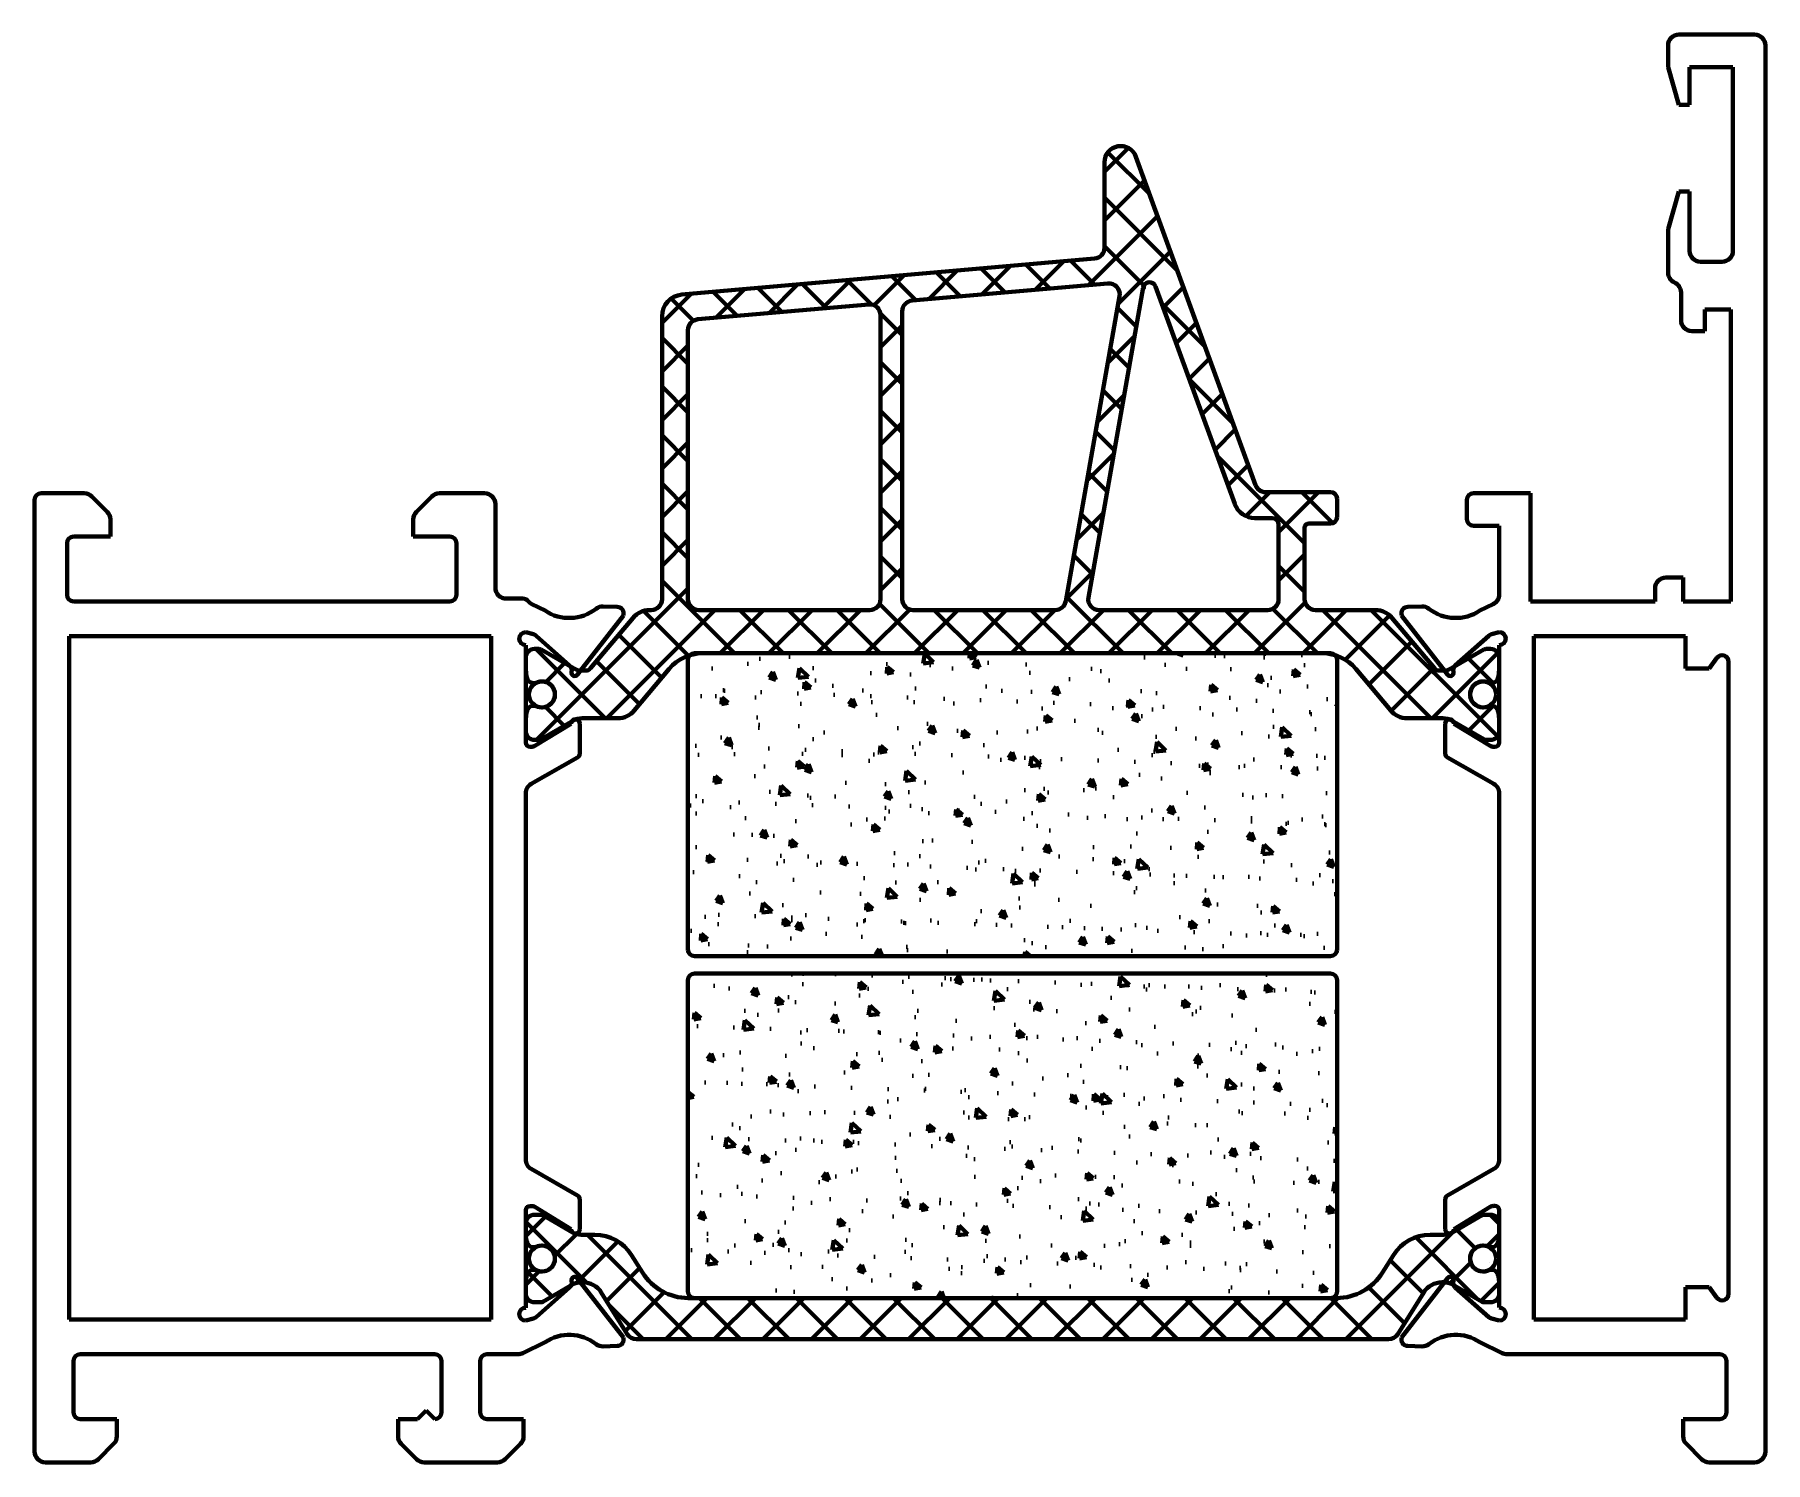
# Model space of a CAD drawing. Header units: millimetres. Extents: x 292.4 to 372.4, y 17.3 to 83.3.
import ezdxf

# ---------------------------------------------------------------- set-up
doc = ezdxf.new("R2010")
doc.units = ezdxf.units.MM

msp = doc.modelspace()

# ---------------------------------------------------------------- hatches: boundary and pattern name
at = {"lineweight": 100}
h = msp.add_hatch(dxfattribs=at)
h.set_pattern_fill('ANSI37', color=8, scale=0.5, angle=90, style=0)
edge = h.paths.add_edge_path()
edge.add_line((322.305, 71.252), (341.385, 72.921))
edge.add_arc((341.342, 73.419), 0.5, 275, 360)
edge.add_line((341.842, 73.419), (341.842, 77.372))
edge.add_arc((342.592, 77.372), 0.75, 20, 180, ccw=False)
edge.add_line((343.297, 77.628), (348.821, 62.451))
edge.add_arc((349.291, 62.622), 0.5, 200, 270)
edge.add_line((349.291, 62.122), (352.292, 62.122))
edge.add_arc((352.292, 61.822), 0.3, 0, 90, ccw=False)
edge.add_line((352.592, 61.822), (352.592, 60.972))
edge.add_arc((352.292, 60.972), 0.3, -90, 0, ccw=False)
edge.add_line((352.292, 60.672), (351.292, 60.672))
edge.add_arc((351.292, 60.472), 0.2, 90, 180)
edge.add_line((351.092, 60.472), (351.092, 57.172))
edge.add_arc((351.592, 57.172), 0.5, 180, 270)
edge.add_line((351.592, 56.672), (354.366, 56.672))
edge.add_arc((354.366, 55.672), 1, 40, 90, ccw=False)
edge.add_line((355.132, 56.315), (357.091, 53.979))
edge.add_arc((357.321, 54.172), 0.3, 220, 270)
edge.add_line((357.321, 53.872), (357.485, 53.872))
edge.add_arc((357.485, 54.672), 0.8, 270, 300)
edge.add_line((357.885, 53.979), (359.385, 54.845))
edge.add_arc((359.485, 54.672), 0.2, 90, 120, ccw=False)
edge.add_line((359.485, 54.872), (359.692, 54.872))
edge.add_arc((359.692, 54.472), 0.4, 0, 90, ccw=False)
edge.add_line((360.092, 54.472), (360.092, 53.872))
edge.add_arc((366.092, 52.772), 6.1, 169.61114, 172.59361)
edge.add_arc((359.745, 53.597), 0.3, 270, 352.59361, ccw=False)
edge.add_line((359.745, 53.297), (359.632, 53.297))
edge.add_arc((359.342, 52.772), 0.6, 61.04498, 298.95502)
edge.add_line((359.632, 52.247), (359.745, 52.247))
edge.add_arc((359.745, 51.947), 0.3, 7.40639, 90, ccw=False)
edge.add_arc((366.092, 52.772), 6.1, 187.40639, 190.38886)
edge.add_line((360.092, 51.672), (360.092, 51.072))
edge.add_arc((359.692, 51.072), 0.4, -90, 0, ccw=False)
edge.add_line((359.692, 50.672), (359.485, 50.672))
edge.add_arc((359.485, 50.872), 0.2, 240, 270, ccw=False)
edge.add_line((359.385, 50.699), (357.885, 51.565))
edge.add_arc((357.485, 50.872), 0.8, 60, 90)
edge.add_line((357.485, 51.672), (355.839, 51.672))
edge.add_arc((355.839, 52.672), 1, 220, 270, ccw=False)
edge.add_line((355.072, 52.029), (353.454, 53.957))
edge.add_arc((351.922, 52.672), 2, 40, 90)
edge.add_line((351.922, 54.672), (323.261, 54.672))
edge.add_arc((323.261, 52.672), 2, 90, 140)
edge.add_line((321.729, 53.957), (320.111, 52.029))
edge.add_arc((319.345, 52.672), 1, 270, 320, ccw=False)
edge.add_line((319.345, 51.672), (317.699, 51.672))
edge.add_arc((317.699, 50.872), 0.8, 90, 120)
edge.add_line((317.299, 51.565), (315.799, 50.699))
edge.add_arc((315.699, 50.872), 0.2, 270, 300, ccw=False)
edge.add_line((315.699, 50.672), (315.492, 50.672))
edge.add_arc((315.492, 51.072), 0.4, 180, 270, ccw=False)
edge.add_line((315.092, 51.072), (315.092, 51.672))
edge.add_arc((309.092, 52.772), 6.1, 349.61114, 352.59361)
edge.add_arc((315.438, 51.947), 0.3, 90, 172.59361, ccw=False)
edge.add_line((315.438, 52.247), (315.551, 52.247))
edge.add_arc((315.842, 52.772), 0.6, 241.04498, 478.95502)
edge.add_line((315.551, 53.297), (315.438, 53.297))
edge.add_arc((315.438, 53.597), 0.3, 187.40639, 270, ccw=False)
edge.add_arc((309.092, 52.772), 6.1, 7.40639, 10.38886)
edge.add_line((315.092, 53.872), (315.092, 54.472))
edge.add_arc((315.492, 54.472), 0.4, 90, 180, ccw=False)
edge.add_line((315.492, 54.872), (315.699, 54.872))
edge.add_arc((315.699, 54.672), 0.2, 60, 90, ccw=False)
edge.add_line((315.799, 54.845), (317.299, 53.979))
edge.add_arc((317.699, 54.672), 0.8, 240, 270)
edge.add_line((317.699, 53.872), (317.862, 53.872))
edge.add_arc((317.862, 54.172), 0.3, 270, 320)
edge.add_line((318.092, 53.979), (320.052, 56.315))
edge.add_arc((320.818, 55.672), 1, 90, 140, ccw=False)
edge.add_line((320.818, 56.672), (320.892, 56.672))
edge.add_arc((320.892, 57.172), 0.5, 270, 360)
edge.add_line((321.392, 57.172), (321.392, 70.255))
edge.add_arc((322.392, 70.255), 1, 95, 180, ccw=False)
edge = h.paths.add_edge_path(flags=16)
edge.add_arc((323.092, 69.614), 0.5, 95, 180, ccw=False)
edge.add_line((323.048, 70.112), (330.948, 70.803))
edge.add_arc((330.992, 70.305), 0.5, 0, 95, ccw=False)
edge.add_line((331.492, 70.305), (331.492, 57.172))
edge.add_arc((330.992, 57.172), 0.5, -90, 0, ccw=False)
edge.add_line((330.992, 56.672), (323.092, 56.672))
edge.add_arc((323.092, 57.172), 0.5, 180, 270, ccw=False)
edge.add_line((322.592, 57.172), (322.592, 69.614))
edge = h.paths.add_edge_path(flags=16)
edge.add_arc((343.92, 71.529), 0.3, 20, 170, ccw=False)
edge.add_line((344.202, 71.632), (347.861, 61.58))
edge.add_arc((348.8, 61.922), 1, 200, 270)
edge.add_line((348.8, 60.922), (349.592, 60.922))
edge.add_arc((349.592, 60.622), 0.3, 0, 90, ccw=False)
edge.add_line((349.892, 60.622), (349.892, 57.172))
edge.add_arc((349.392, 57.172), 0.5, -90, 0, ccw=False)
edge.add_line((349.392, 56.672), (341.592, 56.672))
edge.add_arc((341.592, 57.172), 0.5, 170, 270, ccw=False)
edge.add_line((341.099, 57.259), (343.625, 71.581))
edge = h.paths.add_edge_path(flags=16)
edge.add_line((339.561, 56.672), (332.992, 56.672))
edge.add_arc((332.992, 57.172), 0.5, 180, 270, ccw=False)
edge.add_line((332.492, 57.172), (332.492, 70.48))
edge.add_arc((332.992, 70.48), 0.5, 95, 180, ccw=False)
edge.add_line((332.948, 70.978), (342.004, 71.771))
edge.add_arc((342.047, 71.272), 0.5, -10, 95, ccw=False)
edge.add_line((342.54, 71.186), (340.053, 57.085))
edge.add_arc((339.561, 57.172), 0.5, 270, 350, ccw=False)
h = msp.add_hatch(dxfattribs=at)
h.set_pattern_fill('AR-CONC', color=8, scale=0.02, angle=-90, style=0)
h.paths.add_polyline_path([(352.592, 54.372, 0.414214), (352.292, 54.672), (322.892, 54.672, 0.414214), (322.592, 54.372), (322.592, 40.972, 0.414214), (322.892, 40.672), (352.292, 40.672, 0.414214), (352.592, 40.972)])
h = msp.add_hatch(dxfattribs=at)
h.set_pattern_fill('AR-CONC', color=8, scale=0.02, angle=-90, style=0)
h.paths.add_polyline_path([(352.592, 39.57, 0.414214), (352.292, 39.87), (322.892, 39.87, 0.414214), (322.592, 39.57), (322.592, 25.17, 0.414214), (322.892, 24.87), (352.292, 24.87, 0.414214), (352.592, 25.17)])
h = msp.add_hatch(dxfattribs=at)
h.set_pattern_fill('ANSI37', color=8, scale=0.5, angle=90, style=0)
edge = h.paths.add_edge_path()
edge.add_line((357.528, 27.795), (356.899, 27.795))
edge.add_arc((356.899, 25.795), 2, 90, 148)
edge.add_line((355.203, 26.855), (354.697, 26.046))
edge.add_arc((352.577, 27.37), 2.5, -90, -32, ccw=False)
edge.add_line((352.577, 24.87), (322.607, 24.87))
edge.add_arc((322.607, 27.37), 2.5, 212, 270, ccw=False)
edge.add_line((320.487, 26.046), (319.981, 26.855))
edge.add_arc((318.285, 25.795), 2, 32, 90)
edge.add_line((318.285, 27.795), (317.656, 27.795))
edge.add_arc((317.656, 28.595), 0.8, -120, -90, ccw=False)
edge.add_line((317.256, 27.903), (315.886, 28.694))
edge.add_arc((315.786, 28.52), 0.2, 60, 90)
edge.add_line((315.786, 28.72), (315.492, 28.72))
edge.add_arc((315.492, 28.32), 0.4, 90, 180)
edge.add_line((315.092, 28.32), (315.092, 27.745))
edge.add_arc((309.629, 26.695), 5.562, 8.0898, 10.88066, ccw=False)
edge.add_arc((315.434, 27.52), 0.3, 188.0898, 270)
edge.add_line((315.434, 27.22), (315.551, 27.22))
edge.add_arc((315.842, 26.695), 0.6, -118.95502, 118.95502, ccw=False)
edge.add_line((315.551, 26.17), (315.434, 26.17))
edge.add_arc((315.434, 25.87), 0.3, 90, 171.9102)
edge.add_arc((309.629, 26.695), 5.563, -10.88066, -8.0898, ccw=False)
edge.add_line((315.092, 25.645), (315.092, 25.07))
edge.add_arc((315.492, 25.07), 0.4, 180, 270)
edge.add_line((315.492, 24.67), (315.786, 24.67))
edge.add_arc((315.786, 24.87), 0.2, -90, -60)
edge.add_line((315.886, 24.697), (317.256, 25.488))
edge.add_arc((317.656, 24.795), 0.8, 90, 120, ccw=False)
edge.add_line((317.656, 25.595), (317.737, 25.595))
edge.add_arc((317.737, 24.595), 1, 32, 90, ccw=False)
edge.add_line((318.585, 25.125), (319.785, 23.206))
edge.add_arc((320.209, 23.47), 0.5, 212, 270)
edge.add_line((320.209, 22.97), (354.975, 22.97))
edge.add_arc((354.975, 23.47), 0.5, -90, -32)
edge.add_line((355.399, 23.206), (356.598, 25.125))
edge.add_arc((357.446, 24.595), 1, 90, 148, ccw=False)
edge.add_line((357.446, 25.595), (357.528, 25.595))
edge.add_arc((357.528, 24.795), 0.8, 60, 90, ccw=False)
edge.add_line((357.928, 25.488), (359.298, 24.697))
edge.add_arc((359.398, 24.87), 0.2, 240, 270)
edge.add_line((359.398, 24.67), (359.692, 24.67))
edge.add_arc((359.692, 25.07), 0.4, -90, 0)
edge.add_line((360.092, 25.07), (360.092, 25.645))
edge.add_arc((365.554, 26.695), 5.563, 188.0898, 190.88066, ccw=False)
edge.add_arc((359.75, 25.87), 0.3, 8.0898, 90)
edge.add_line((359.75, 26.17), (359.632, 26.17))
edge.add_arc((359.342, 26.695), 0.6, -298.95502, -61.04498, ccw=False)
edge.add_line((359.632, 27.22), (359.75, 27.22))
edge.add_arc((359.75, 27.52), 0.3, -90, -8.0898)
edge.add_arc((365.554, 26.695), 5.562, 169.11934, 171.9102, ccw=False)
edge.add_line((360.092, 27.745), (360.092, 28.32))
edge.add_arc((359.692, 28.32), 0.4, 0, 90)
edge.add_line((359.692, 28.72), (359.398, 28.72))
edge.add_arc((359.398, 28.52), 0.2, 90, 120)
edge.add_line((359.298, 28.694), (357.928, 27.903))
edge.add_arc((357.528, 28.595), 0.8, -90, -60, ccw=False)

# ---------------------------------------------------------------- linework, layer by layer
at = {"lineweight": 100, "ltscale": 10}
for p, q in [((371.892, 83.272), (368.392, 83.272)), ((367.892, 82.772), (367.892, 81.773)), ((372.392, 17.771), (372.392, 82.772)), ((367.892, 81.773), (368.392, 80.023)), ((368.892, 80.023), (368.892, 81.773)), ((368.892, 81.773), (370.892, 81.773)), ((370.892, 81.773), (370.892, 73.273)), ((368.392, 80.023), (368.892, 80.023)), ((368.392, 76.023), (367.892, 74.273)), ((368.892, 76.023), (368.392, 76.023)), ((368.892, 73.273), (368.892, 76.023)), ((367.892, 74.273), (367.892, 72.273)), ((370.392, 72.773), (369.392, 72.773)), ((368.492, 71.356), (368.492, 70.071)), ((369.592, 69.571), (369.592, 70.571)), ((369.592, 70.571), (370.792, 70.571)), ((370.792, 70.571), (370.792, 57.071)), ((368.992, 69.571), (369.592, 69.571)), ((292.392, 17.771), (292.392, 61.771)), ((292.392, 17.771), (292.392, 61.771)), ((292.692, 62.071), (294.685, 62.071)), ((292.692, 62.071), (294.685, 62.071)), ((295.038, 61.925), (295.745, 61.218)), ((295.038, 61.925), (295.745, 61.218)), ((310.038, 61.218), (310.745, 61.925)), ((310.038, 61.218), (310.745, 61.925)), ((311.099, 62.071), (313.192, 62.071)), ((311.099, 62.071), (313.192, 62.071)), ((358.592, 61.772), (358.592, 60.872)), ((361.542, 62.072), (358.892, 62.072)), ((361.542, 57.071), (361.542, 62.072)), ((295.892, 60.864), (295.892, 60.071)), ((295.892, 60.864), (295.892, 60.071)), ((309.892, 60.071), (309.892, 60.864)), ((309.892, 60.071), (309.892, 60.864)), ((313.692, 61.571), (313.692, 57.701)), ((313.692, 61.571), (313.692, 57.701)), ((295.892, 60.071), (294.192, 60.071)), ((295.892, 60.071), (294.192, 60.071)), ((311.592, 60.071), (309.892, 60.071)), ((311.592, 60.071), (309.892, 60.071)), ((358.892, 60.572), (360.092, 60.572)), ((360.092, 60.572), (360.092, 57.398)), ((293.892, 59.771), (293.892, 57.371)), ((293.892, 59.771), (293.892, 57.371)), ((311.892, 57.371), (311.892, 59.771)), ((311.892, 57.371), (311.892, 59.771)), ((367.292, 57.671), (367.292, 57.071)), ((368.592, 58.171), (367.792, 58.171)), ((368.592, 57.071), (368.592, 58.171)), ((294.192, 57.071), (311.592, 57.071)), ((294.192, 57.071), (311.592, 57.071)), ((314.192, 57.201), (314.964, 57.201)), ((314.192, 57.201), (314.964, 57.201)), ((315.372, 56.948), (315.988, 56.646)), ((315.372, 56.948), (315.988, 56.646)), ((318.666, 56.839), (319.323, 56.821)), ((318.666, 56.839), (319.323, 56.821)), ((319.323, 56.821), (319.325, 56.821)), ((319.323, 56.821), (319.325, 56.821)), ((355.861, 56.821), (355.859, 56.821)), ((356.518, 56.84), (355.861, 56.821)), ((359.812, 56.949), (359.196, 56.647)), ((367.292, 57.071), (361.542, 57.071)), ((370.792, 57.071), (368.592, 57.071)), ((319.604, 56.427), (317.485, 53.69)), ((319.604, 56.427), (317.485, 53.69)), ((355.58, 56.427), (357.699, 53.69)), ((293.992, 23.871), (293.992, 55.471)), ((293.992, 55.471), (313.492, 55.471)), ((313.492, 55.471), (313.492, 23.871)), ((315.454, 55.551), (315.092, 55.649)), ((315.454, 55.551), (315.092, 55.649)), ((317.123, 54.115), (315.575, 55.486)), ((317.123, 54.115), (315.575, 55.486)), ((358.06, 54.115), (359.609, 55.487)), ((359.73, 55.552), (360.092, 55.65)), ((368.692, 55.472), (361.692, 55.472)), ((361.692, 55.472), (361.692, 23.871)), ((368.692, 53.972), (368.692, 55.472)), ((315.092, 55.049), (315.092, 50.549)), ((315.092, 55.049), (315.092, 50.549)), ((360.092, 55.05), (360.092, 50.55)), ((370.15, 54.461), (369.792, 53.972)), ((369.792, 53.972), (368.692, 53.972)), ((370.692, 25.06), (370.692, 54.283)), ((315.516, 50.393), (317.192, 51.415)), ((315.516, 50.393), (317.192, 51.415)), ((317.592, 51.421), (317.592, 50.038)), ((317.592, 51.421), (317.592, 50.038)), ((357.592, 51.422), (357.592, 50.038)), ((359.668, 50.394), (357.992, 51.416)), ((315.292, 50.349), (315.36, 50.349)), ((315.292, 50.349), (315.36, 50.349)), ((317.486, 49.861), (315.343, 48.631)), ((317.486, 49.861), (315.343, 48.631)), ((317.487, 49.861), (317.486, 49.861)), ((317.487, 49.861), (317.486, 49.861)), ((357.697, 49.862), (357.697, 49.862)), ((357.697, 49.862), (359.841, 48.632)), ((359.892, 50.35), (359.824, 50.35)), ((315.092, 48.198), (315.092, 31.275)), ((315.092, 48.198), (315.092, 31.275)), ((360.092, 48.198), (360.092, 31.275)), ((315.343, 30.841), (317.486, 29.611)), ((315.343, 30.841), (317.486, 29.611)), ((359.841, 30.842), (357.697, 29.612)), ((317.486, 29.611), (317.487, 29.611)), ((317.486, 29.611), (317.487, 29.611)), ((357.697, 29.612), (357.697, 29.612)), ((315.092, 28.923), (315.092, 24.423)), ((315.092, 28.923), (315.092, 24.423)), ((315.36, 29.123), (315.292, 29.123)), ((315.36, 29.123), (315.292, 29.123)), ((317.192, 28.057), (315.516, 29.079)), ((317.192, 28.057), (315.516, 29.079)), ((317.592, 29.435), (317.592, 28.051)), ((317.592, 29.435), (317.592, 28.051)), ((357.592, 29.435), (357.592, 28.052)), ((357.992, 28.058), (359.668, 29.08)), ((359.824, 29.124), (359.892, 29.124)), ((360.092, 28.924), (360.092, 24.424)), ((317.476, 25.794), (319.604, 23.046)), ((317.476, 25.794), (319.604, 23.046)), ((357.708, 25.795), (355.58, 23.046)), ((315.577, 23.987), (317.123, 25.356)), ((315.577, 23.987), (317.123, 25.356)), ((359.606, 23.987), (358.06, 25.357)), ((368.692, 23.871), (368.692, 25.371)), ((368.692, 25.371), (369.792, 25.371)), ((369.792, 25.371), (370.15, 24.883)), ((313.492, 23.871), (293.992, 23.871)), ((315.092, 23.823), (315.456, 23.921)), ((315.092, 23.823), (315.456, 23.921)), ((360.092, 23.824), (359.727, 23.922)), ((361.692, 23.871), (368.692, 23.871)), ((315.988, 22.826), (314.96, 22.322)), ((315.988, 22.826), (314.96, 22.322)), ((319.323, 22.652), (318.666, 22.633)), ((319.323, 22.652), (318.666, 22.633)), ((319.325, 22.652), (319.323, 22.652)), ((319.325, 22.652), (319.323, 22.652)), ((355.859, 22.652), (355.861, 22.652)), ((355.861, 22.652), (356.518, 22.634)), ((359.196, 22.827), (360.225, 22.322)), ((294.192, 21.971), (294.192, 19.571)), ((294.192, 21.971), (294.192, 19.571)), ((310.892, 22.271), (294.492, 22.271)), ((310.892, 22.271), (294.492, 22.271)), ((311.192, 19.571), (311.192, 21.971)), ((311.192, 19.571), (311.192, 21.971)), ((312.992, 21.971), (312.992, 19.571)), ((312.992, 21.971), (312.992, 19.571)), ((314.74, 22.271), (313.292, 22.271)), ((314.74, 22.271), (313.292, 22.271)), ((360.445, 22.271), (370.292, 22.271)), ((370.592, 21.971), (370.592, 19.571)), ((294.492, 19.271), (296.192, 19.271)), ((294.492, 19.271), (296.192, 19.271)), ((296.192, 19.271), (296.192, 18.478)), ((296.192, 19.271), (296.192, 18.478)), ((309.192, 18.478), (309.192, 19.271)), ((309.192, 19.271), (310.092, 19.271)), ((309.192, 18.478), (309.192, 19.271)), ((309.192, 19.271), (310.092, 19.271)), ((310.092, 19.271), (310.492, 19.671)), ((310.092, 19.271), (310.492, 19.671)), ((310.492, 19.671), (310.892, 19.271)), ((310.492, 19.671), (310.892, 19.271)), ((313.292, 19.271), (314.992, 19.271)), ((313.292, 19.271), (314.992, 19.271)), ((314.992, 19.271), (314.992, 18.478)), ((314.992, 19.271), (314.992, 18.478)), ((370.292, 19.271), (368.592, 19.271)), ((368.592, 19.271), (368.592, 18.478)), ((296.045, 18.125), (295.338, 17.418)), ((296.045, 18.125), (295.338, 17.418)), ((310.045, 17.418), (309.338, 18.125)), ((310.045, 17.418), (309.338, 18.125)), ((314.845, 18.125), (314.138, 17.418)), ((314.845, 18.125), (314.138, 17.418)), ((368.738, 18.125), (369.445, 17.418)), ((294.985, 17.271), (292.892, 17.271)), ((294.985, 17.271), (292.892, 17.271)), ((313.785, 17.271), (310.399, 17.271)), ((313.785, 17.271), (310.399, 17.271)), ((369.799, 17.271), (371.892, 17.271))]:
    msp.add_line(p, q, dxfattribs=at)
at = {"color": 8, "lineweight": 100}
for p, q in [((343.297, 77.628), (348.821, 62.451)), ((341.842, 73.419), (341.842, 77.372)), ((322.305, 71.252), (341.385, 72.921)), ((332.948, 70.978), (342.004, 71.771)), ((341.099, 57.259), (343.625, 71.581)), ((344.202, 71.632), (347.861, 61.58)), ((323.048, 70.112), (330.948, 70.803)), ((332.492, 57.172), (332.492, 70.48)), ((342.54, 71.186), (340.053, 57.085)), ((321.392, 57.172), (321.392, 70.255)), ((322.592, 57.172), (322.592, 69.614)), ((331.492, 70.305), (331.492, 57.172)), ((349.291, 62.122), (352.292, 62.122)), ((352.592, 61.822), (352.592, 60.972)), ((348.8, 60.922), (349.592, 60.922)), ((349.892, 60.622), (349.892, 57.172)), ((351.092, 60.472), (351.092, 57.172)), ((352.292, 60.672), (351.292, 60.672)), ((318.092, 53.979), (320.052, 56.315)), ((320.818, 56.672), (320.892, 56.672)), ((330.992, 56.672), (323.092, 56.672)), ((339.561, 56.672), (332.992, 56.672)), ((349.392, 56.672), (341.592, 56.672)), ((351.592, 56.672), (354.366, 56.672)), ((355.132, 56.315), (357.091, 53.979)), ((315.092, 53.872), (315.092, 54.472)), ((315.492, 54.872), (315.699, 54.872)), ((315.799, 54.845), (317.299, 53.979)), ((352.292, 54.672), (322.892, 54.672)), ((351.922, 54.672), (323.261, 54.672)), ((357.885, 53.979), (359.385, 54.845)), ((359.485, 54.872), (359.692, 54.872)), ((360.092, 54.472), (360.092, 53.872)), ((317.699, 53.872), (317.862, 53.872)), ((321.729, 53.957), (320.111, 52.029)), ((322.592, 54.372), (322.592, 40.972)), ((352.592, 40.972), (352.592, 54.372)), ((355.072, 52.029), (353.454, 53.957)), ((357.321, 53.872), (357.485, 53.872)), ((315.551, 53.297), (315.438, 53.297)), ((359.745, 53.297), (359.632, 53.297)), ((315.438, 52.247), (315.551, 52.247)), ((359.632, 52.247), (359.745, 52.247)), ((315.092, 51.072), (315.092, 51.672)), ((317.299, 51.565), (315.799, 50.699)), ((319.345, 51.672), (317.699, 51.672)), ((357.485, 51.672), (355.839, 51.672)), ((359.385, 50.699), (357.885, 51.565)), ((360.092, 51.672), (360.092, 51.072)), ((315.699, 50.672), (315.492, 50.672)), ((359.692, 50.672), (359.485, 50.672)), ((322.892, 40.672), (352.292, 40.672)), ((322.592, 39.57), (322.592, 25.17)), ((352.292, 39.87), (322.892, 39.87)), ((352.592, 25.17), (352.592, 39.57)), ((315.092, 27.745), (315.092, 28.32)), ((315.492, 28.72), (315.786, 28.72)), ((315.886, 28.694), (317.256, 27.903)), ((357.928, 27.903), (359.298, 28.694)), ((359.398, 28.72), (359.692, 28.72)), ((360.092, 28.32), (360.092, 27.745)), ((315.551, 27.22), (315.434, 27.22)), ((317.656, 27.795), (318.285, 27.795)), ((356.899, 27.795), (357.528, 27.795)), ((359.75, 27.22), (359.632, 27.22)), ((319.981, 26.855), (320.487, 26.046)), ((354.697, 26.046), (355.203, 26.855)), ((315.092, 25.07), (315.092, 25.645)), ((315.434, 26.17), (315.551, 26.17)), ((359.632, 26.17), (359.75, 26.17)), ((360.092, 25.645), (360.092, 25.07)), ((317.256, 25.488), (315.886, 24.697)), ((317.737, 25.595), (317.656, 25.595)), ((319.785, 23.206), (318.585, 25.125)), ((322.607, 24.87), (352.577, 24.87)), ((322.892, 24.87), (352.292, 24.87)), ((356.598, 25.125), (355.399, 23.206)), ((357.528, 25.595), (357.446, 25.595)), ((359.298, 24.697), (357.928, 25.488)), ((315.786, 24.67), (315.492, 24.67)), ((359.692, 24.67), (359.398, 24.67)), ((354.975, 22.97), (320.209, 22.97))]:
    msp.add_line(p, q, dxfattribs=at)
for centre in [(315.842, 52.772), (359.342, 52.772), (315.842, 26.695), (359.342, 26.695)]:
    msp.add_circle(centre, 0.6, dxfattribs=at)
at = {"lineweight": 100, "ltscale": 10}
for centre, radius, start, end in [((368.392, 82.772), 0.5, 90, 180), ((371.892, 82.772), 0.5, 360, 90), ((369.392, 73.273), 0.5, 180, 270), ((370.392, 73.273), 0.5, 270, 360), ((368.392, 72.273), 0.5, 180, 246.4225), ((367.992, 71.356), 0.5, 360, 66.4225), ((368.992, 70.071), 0.5, 180, 270), ((292.692, 61.771), 0.3, 90, 180), ((292.692, 61.771), 0.3, 90, 180), ((294.685, 61.571), 0.5, 45, 90), ((294.685, 61.571), 0.5, 45, 90), ((311.099, 61.571), 0.5, 90, 135), ((311.099, 61.571), 0.5, 90, 135), ((313.192, 61.571), 0.5, 360, 90), ((313.192, 61.571), 0.5, 0, 90), ((358.892, 61.772), 0.3, 90, 180), ((295.392, 60.864), 0.5, 0, 45), ((295.392, 60.864), 0.5, 360, 45), ((310.392, 60.864), 0.5, 135, 180), ((310.392, 60.864), 0.5, 135, 180), ((358.892, 60.872), 0.3, 180, 270), ((294.192, 59.771), 0.3, 90, 180), ((294.192, 59.771), 0.3, 90, 180), ((311.592, 59.771), 0.3, 360, 90), ((311.592, 59.771), 0.3, 360, 90), ((314.192, 57.701), 0.5, 180, 270), ((314.192, 57.701), 0.5, 180, 270), ((367.792, 57.671), 0.5, 90, 180), ((294.192, 57.371), 0.3, 180, 270), ((294.192, 57.371), 0.3, 180, 270), ((311.592, 57.371), 0.3, 270, 0), ((311.592, 57.371), 0.3, 270, 0), ((314.964, 56.901), 0.3, 38.31202, 90), ((314.964, 56.901), 0.3, 38.31202, 90), ((315.592, 57.397), 0.5, 218.31202, 243.87297), ((315.592, 57.397), 0.5, 218.31202, 243.87297), ((318.652, 56.339), 0.5, 88.37625, 128.19423), ((318.652, 56.339), 0.5, 88.37625, 128.19423), ((319.319, 56.521), 0.3, 341.74858, 88.86602), ((319.319, 56.521), 0.3, 341.74858, 88.86602), ((355.865, 56.521), 0.3, 91.13398, 198.25142), ((356.532, 56.34), 0.5, 51.80577, 91.62375), ((359.592, 57.398), 0.5, 296.12703, 0), ((317.106, 58.304), 2, 236.00295, 308.19423), ((317.106, 58.304), 2, 236.00295, 308.19423), ((358.078, 58.305), 2, 231.80577, 303.99705), ((315.092, 55.349), 0.3, 90, 270), ((315.092, 55.349), 0.3, 90, 270), ((315.376, 55.262), 0.3, 48.46149, 74.93644), ((315.376, 55.262), 0.3, 48.46149, 74.93644), ((359.808, 55.262), 0.3, 105.06356, 131.53851), ((360.092, 55.35), 0.3, 270, 90), ((370.392, 54.283), 0.3, 0, 143.74616), ((316.924, 53.89), 0.3, 344.30723, 48.46149), ((316.924, 53.89), 0.3, 344.30723, 48.46149), ((317.358, 53.769), 0.15, 164.30723, 328.23379), ((317.358, 53.769), 0.15, 164.30723, 328.23379), ((357.826, 53.769), 0.15, 211.76621, 15.69277), ((358.259, 53.891), 0.3, 131.53851, 195.69277), ((317.392, 51.421), 0.2, 360, 181.77363), ((317.392, 51.421), 0.2, 0, 181.77363), ((357.792, 51.422), 0.2, 358.22637, 180), ((315.292, 50.549), 0.2, 180, 270), ((315.292, 50.549), 0.2, 180, 270), ((359.892, 50.55), 0.2, 270, 360), ((315.36, 50.649), 0.3, 270, 301.38013), ((315.36, 50.649), 0.3, 270, 301.38013), ((317.392, 50.038), 0.2, 298.30547, 0), ((317.392, 50.038), 0.2, 298.30547, 360), ((357.792, 50.038), 0.2, 180, 241.69453), ((359.824, 50.65), 0.3, 238.61987, 270), ((315.592, 48.198), 0.5, 119.84688, 180), ((315.592, 48.198), 0.5, 119.84688, 180), ((359.592, 48.198), 0.5, 0, 60.15312), ((315.592, 31.275), 0.5, 180, 240.15312), ((315.592, 31.275), 0.5, 180, 240.15312), ((359.592, 31.275), 0.5, 299.84688, 0), ((317.392, 29.435), 0.2, 360, 61.69453), ((317.392, 29.435), 0.2, 0, 61.69453), ((357.792, 29.435), 0.2, 118.30547, 180), ((315.292, 28.923), 0.2, 90, 180), ((315.292, 28.923), 0.2, 90, 180), ((315.36, 28.823), 0.3, 58.61987, 90), ((315.36, 28.823), 0.3, 58.61987, 90), ((359.824, 28.824), 0.3, 90, 121.38013), ((359.892, 28.924), 0.2, 0, 90), ((317.392, 28.051), 0.2, 178.22637, 0), ((317.392, 28.051), 0.2, 178.22637, 360), ((357.792, 28.052), 0.2, 180, 1.77363), ((316.924, 25.581), 0.3, 311.53851, 15.69277), ((316.924, 25.581), 0.3, 311.53851, 15.69277), ((317.358, 25.702), 0.15, 37.74608, 195.69277), ((317.358, 25.702), 0.15, 37.74608, 195.69277), ((357.826, 25.703), 0.15, 344.30723, 142.25392), ((358.259, 25.581), 0.3, 164.30723, 228.46149), ((370.392, 25.06), 0.3, 216.25384, 360), ((315.092, 24.123), 0.3, 90, 270), ((315.092, 24.123), 0.3, 90, 270), ((360.092, 24.124), 0.3, 270, 90), ((315.378, 24.211), 0.3, 285.06356, 311.53851), ((315.378, 24.211), 0.3, 285.06356, 311.53851), ((359.805, 24.212), 0.3, 228.46149, 254.93644), ((317.106, 21.168), 2, 51.80577, 123.99705), ((317.106, 21.168), 2, 51.80577, 123.99705), ((318.652, 23.133), 0.5, 231.80577, 271.62375), ((318.652, 23.133), 0.5, 231.80577, 271.62375), ((319.319, 22.952), 0.3, 271.13398, 18.25142), ((319.319, 22.952), 0.3, 271.13398, 18.25142), ((355.865, 22.952), 0.3, 161.74858, 268.86602), ((356.532, 23.134), 0.5, 268.37625, 308.19423), ((358.078, 21.169), 2, 56.00295, 128.19423), ((294.492, 21.971), 0.3, 90, 180), ((294.492, 21.971), 0.3, 90, 180), ((310.892, 21.971), 0.3, 0, 90), ((310.892, 21.971), 0.3, 0, 90), ((313.292, 21.971), 0.3, 90, 180), ((313.292, 21.971), 0.3, 90, 180), ((314.74, 22.771), 0.5, 270, 296.12703), ((314.74, 22.771), 0.5, 270, 296.12703), ((360.445, 22.771), 0.5, 243.87297, 270), ((370.292, 21.971), 0.3, 0, 90), ((294.492, 19.571), 0.3, 180, 270), ((294.492, 19.571), 0.3, 180, 270), ((310.892, 19.571), 0.3, 270, 360), ((310.892, 19.571), 0.3, 270, 360), ((313.292, 19.571), 0.3, 180, 270), ((313.292, 19.571), 0.3, 180, 270), ((370.292, 19.571), 0.3, 270, 360), ((295.692, 18.478), 0.5, 315, 360), ((295.692, 18.478), 0.5, 315, 360), ((309.692, 18.478), 0.5, 180, 225), ((309.692, 18.478), 0.5, 180, 225), ((314.492, 18.478), 0.5, 315, 360), ((314.492, 18.478), 0.5, 315, 360), ((369.092, 18.478), 0.5, 180, 225), ((292.892, 17.771), 0.5, 180, 270), ((292.892, 17.771), 0.5, 180, 270), ((371.892, 17.771), 0.5, 270, 0), ((294.985, 17.771), 0.5, 270, 315), ((294.985, 17.771), 0.5, 270, 315), ((310.399, 17.771), 0.5, 225, 270), ((310.399, 17.771), 0.5, 225, 270), ((313.785, 17.771), 0.5, 270, 315), ((313.785, 17.771), 0.5, 270, 315), ((369.799, 17.771), 0.5, 225, 270)]:
    msp.add_arc(centre, radius, start, end, dxfattribs=at)
at = {"color": 8, "lineweight": 100}
for centre, radius, start, end in [((342.592, 77.372), 0.75, 20, 180), ((341.342, 73.419), 0.5, 275, 0), ((322.392, 70.255), 1, 95, 180), ((342.047, 71.272), 0.5, 350, 95), ((343.92, 71.529), 0.3, 20, 170), ((330.992, 70.305), 0.5, 0, 95), ((332.992, 70.48), 0.5, 95, 180), ((323.092, 69.614), 0.5, 95, 180), ((349.291, 62.622), 0.5, 200, 270), ((352.292, 61.822), 0.3, 0, 90), ((348.8, 61.922), 1, 200, 270), ((349.592, 60.622), 0.3, 0, 90), ((352.292, 60.972), 0.3, 270, 0), ((351.292, 60.472), 0.2, 90, 180), ((320.892, 57.172), 0.5, 270, 0), ((323.092, 57.172), 0.5, 180, 270), ((330.992, 57.172), 0.5, 270, 0), ((332.992, 57.172), 0.5, 180, 270), ((339.561, 57.172), 0.5, 270, 350), ((341.592, 57.172), 0.5, 170, 270), ((349.392, 57.172), 0.5, 270, 0), ((351.592, 57.172), 0.5, 180, 270), ((320.818, 55.672), 1, 90, 140), ((354.366, 55.672), 1, 40, 90), ((315.492, 54.472), 0.4, 90, 180), ((315.699, 54.672), 0.2, 60, 90), ((323.261, 52.672), 2, 90, 140), ((322.892, 54.372), 0.3, 90, 180), ((351.922, 52.672), 2, 40, 90), ((352.292, 54.372), 0.3, 360, 90), ((359.485, 54.672), 0.2, 90, 120), ((359.692, 54.472), 0.4, 0, 90), ((309.092, 52.772), 6.1, 7.40639, 10.38886), ((317.699, 54.672), 0.8, 240, 270), ((317.862, 54.172), 0.3, 270, 320), ((357.321, 54.172), 0.3, 220, 270), ((357.485, 54.672), 0.8, 270, 300), ((366.092, 52.772), 6.1, 169.61114, 172.59361), ((315.438, 53.597), 0.3, 187.40639, 270), ((315.842, 52.772), 0.6, 241.04498, 118.95502), ((359.342, 52.772), 0.6, 61.04498, 298.95502), ((359.745, 53.597), 0.3, 270, 352.59361), ((315.438, 51.947), 0.3, 90, 172.59361), ((319.345, 52.672), 1, 270, 320), ((355.839, 52.672), 1, 220, 270), ((359.745, 51.947), 0.3, 7.40639, 90), ((309.092, 52.772), 6.1, 349.61114, 352.59361), ((317.699, 50.872), 0.8, 90, 120), ((357.485, 50.872), 0.8, 60, 90), ((366.092, 52.772), 6.1, 187.40639, 190.38886), ((315.492, 51.072), 0.4, 180, 270), ((315.699, 50.872), 0.2, 270, 300), ((359.485, 50.872), 0.2, 240, 270), ((359.692, 51.072), 0.4, 270, 0), ((322.892, 40.972), 0.3, 180, 270), ((352.292, 40.972), 0.3, 270, 0), ((322.892, 39.57), 0.3, 90, 180), ((352.292, 39.57), 0.3, 360, 90), ((315.492, 28.32), 0.4, 90, 180), ((315.786, 28.52), 0.2, 60, 90), ((359.398, 28.52), 0.2, 90, 120), ((359.692, 28.32), 0.4, 360, 90), ((309.629, 26.695), 5.562, 8.0898, 10.88066), ((315.434, 27.52), 0.3, 188.0898, 270), ((315.842, 26.695), 0.6, 241.04498, 118.95502), ((317.656, 28.595), 0.8, 240, 270), ((318.285, 25.795), 2, 32, 90), ((356.899, 25.795), 2, 90, 148), ((357.528, 28.595), 0.8, 270, 300), ((359.342, 26.695), 0.6, 61.04498, 298.95502), ((359.75, 27.52), 0.3, 270, 351.9102), ((365.554, 26.695), 5.562, 169.11934, 171.9102), ((309.629, 26.695), 5.563, 349.11934, 351.9102), ((315.434, 25.87), 0.3, 90, 171.9102), ((322.607, 27.37), 2.5, 212, 270), ((352.577, 27.37), 2.5, 270, 328), ((359.75, 25.87), 0.3, 8.0898, 90), ((365.554, 26.695), 5.563, 188.0898, 190.88066), ((315.492, 25.07), 0.4, 180, 270), ((317.656, 24.795), 0.8, 90, 120), ((317.737, 24.595), 1, 32, 90), ((322.892, 25.17), 0.3, 180, 270), ((352.292, 25.17), 0.3, 270, 360), ((357.446, 24.595), 1, 90, 148), ((357.528, 24.795), 0.8, 60, 90), ((359.692, 25.07), 0.4, 270, 0), ((315.786, 24.87), 0.2, 270, 300), ((359.398, 24.87), 0.2, 240, 270), ((320.209, 23.47), 0.5, 212, 270), ((354.975, 23.47), 0.5, 270, 328)]:
    msp.add_arc(centre, radius, start, end, dxfattribs=at)

doc.saveas('drawing.dxf')
